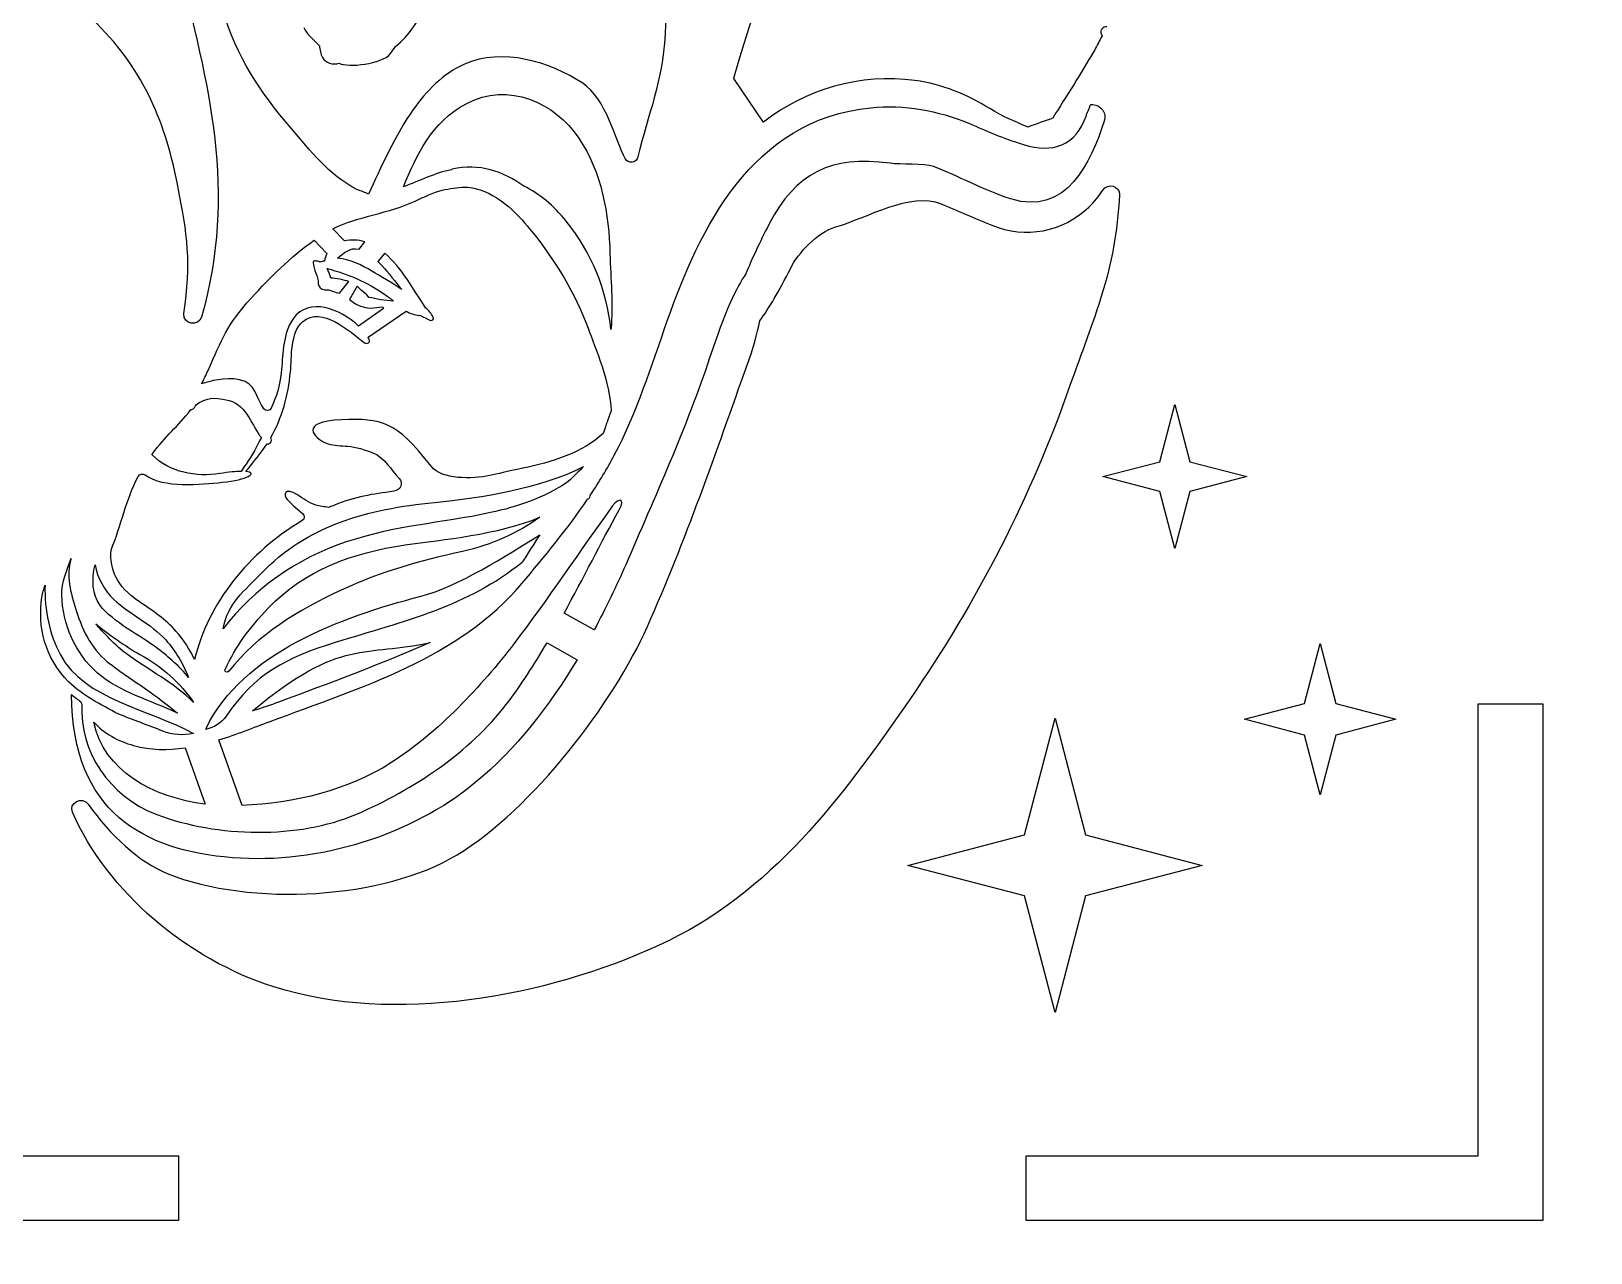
# Model space of a CAD drawing. Extents: x -9 to 1014, y 981 to 1704.
# Drawn here: x 281.5 to 452.6, y 1310.3 to 1444.4 of the extents above; entities that cross this region are included whole.
import ezdxf

# ---------------------------------------------------------------- set-up
doc = ezdxf.new("R2010")
doc.units = 0
doc.layers.add('H0117_Printing', color=7, linetype='CONTINUOUS')

msp = doc.modelspace()

# ---------------------------------------------------------------- linework, layer by layer
at = {"layer": 'H0117_Printing', "color": 1}
for points in [[(398.90899, 1444.093864)], [(312.963992, 1416.684865)], [(345.082991, 1411.661865)], [(303.172992, 1403.867865)], [(408.61299, 1393.885865), (406.97499, 1387.621865), (405.33699, 1393.885865), (399.07199, 1395.523865), (405.33699, 1397.161865), (406.97499, 1403.425865), (408.61299, 1397.161865), (414.87799, 1395.523865)], [(335.425992, 1396.436865)], [(331.878992, 1391.567865)], [(328.780992, 1387.307865)], [(288.464993, 1385.857865)], [(282.641993, 1382.274865)], [(286.399993, 1380.816865)], [(314.833992, 1377.316866)], [(325.230992, 1377.316866)], [(421.209989, 1370.607866), (422.930989, 1377.189866), (424.652989, 1370.607866), (431.234989, 1368.886866), (424.652989, 1367.165866), (422.930989, 1360.583866), (421.209989, 1367.165866), (414.62799, 1368.886866)], [(291.868993, 1376.104866)], [(286.891993, 1370.821866)], [(447.348989, 1320.971867), (447.348989, 1313.885867), (440.262989, 1313.885867), (390.65599, 1313.885867), (390.65599, 1320.971867), (440.262989, 1320.971867), (440.262989, 1370.578866), (447.348989, 1370.578866)], [(409.99199, 1352.859866), (397.18799, 1349.511866), (393.83899, 1336.708867), (390.49099, 1349.511866), (377.686991, 1352.859866), (390.49099, 1356.207866), (393.83899, 1369.010866), (397.18799, 1356.207866)], [(285.983993, 1358.691866)], [(297.637993, 1313.885867), (240.944994, 1313.885867), (240.944994, 1320.971867), (292.316993, 1320.971867), (294.273993, 1320.971867), (297.637993, 1320.971867)]]:
    msp.add_lwpolyline(points, close=True, dxfattribs=at)
for points in [[(361.778991, 1434.446864), (358.591991, 1439.217864)], [(315.837992, 1421.378864), (314.552992, 1422.698864)], [(312.506992, 1421.454864), (313.920992, 1420.002864)], [(317.441992, 1420.489864), (318.079992, 1421.295864)], [(320.254992, 1420.050864), (319.518992, 1419.121865)], [(315.304992, 1415.642865), (316.320992, 1416.939865)], [(317.231992, 1416.413865), (316.390992, 1414.941865)], [(320.107992, 1413.975865), (317.396992, 1412.047865)], [(318.426992, 1410.809865), (322.600992, 1413.678865)], [(343.247991, 1378.707866), (339.946992, 1380.549865)], [(338.075992, 1377.275866), (341.382991, 1375.430866)], [(304.617992, 1359.436866), (302.049992, 1366.628866)], [(298.355993, 1365.762866), (300.561992, 1359.581866)]]:
    msp.add_lwpolyline(points, dxfattribs=at)
for points in [[(358.587991, 1439.244864), (364.256991, 1459.828864), (373.786991, 1475.158863), (379.193991, 1495.737863)], [(321.443992, 1442.726864), (327.553992, 1447.646864), (325.098992, 1457.360864), (328.766992, 1462.239863)], [(351.211991, 1460.978863), (351.042991, 1455.342864), (351.338991, 1449.704864), (351.025991, 1444.071864)], [(297.484993, 1452.194864), (301.020992, 1438.267864), (304.057992, 1426.941864), (300.153992, 1413.026865)], [(309.989992, 1433.752864), (306.620992, 1437.634864), (303.898992, 1441.745864), (302.557992, 1446.608864)], [(297.507993, 1427.615864), (296.005993, 1435.042864), (293.646993, 1440.359864), (288.158993, 1445.745864)], [(311.380992, 1444.813864), (311.663992, 1444.034864), (313.073992, 1442.881864), (313.084992, 1442.810864)], [(399.51699, 1444.896864), (399.13499, 1444.927864), (398.69299, 1444.533864), (398.90899, 1444.093864)], [(351.025991, 1444.071864), (350.722991, 1438.621864), (349.181991, 1435.430864), (348.054991, 1430.608864)], [(398.99999, 1443.893864), (398.72399, 1443.379864), (398.45099, 1442.865864), (398.17999, 1442.350864)], [(398.90899, 1444.093864), (398.94099, 1444.026864), (398.96899, 1443.959864), (398.99999, 1443.893864)], [(313.084992, 1442.810864), (313.147992, 1442.380864), (313.206992, 1441.906864), (313.418992, 1441.511864)], [(313.418992, 1441.511864), (313.728992, 1440.935864), (314.602992, 1440.669864), (315.264992, 1440.884864)], [(315.264992, 1440.884864), (316.229992, 1440.369864), (319.976992, 1440.808864), (320.852992, 1441.910864)], [(320.852992, 1441.910864), (321.062992, 1442.174864), (321.257992, 1442.448864), (321.443992, 1442.726864)], [(341.998991, 1438.685864), (338.378992, 1441.054864), (333.182992, 1442.625864), (329.001992, 1440.787864)], [(398.17999, 1442.350864), (396.33899, 1439.261864), (395.99899, 1438.716864), (394.08199, 1435.678864)], [(329.001992, 1440.787864), (326.640992, 1439.750864), (324.808992, 1437.782864), (323.386992, 1435.803864)], [(378.458991, 1438.987864), (372.434991, 1439.817864), (366.444991, 1437.994864), (361.831991, 1434.437864)], [(329.179992, 1436.440864), (333.831992, 1438.928864), (338.951992, 1436.541864), (341.567991, 1432.657864)], [(346.647991, 1430.419864), (345.635991, 1432.349864), (344.540991, 1437.021864), (341.998991, 1438.685864)], [(358.591991, 1439.217864), (358.590991, 1439.226864), (358.588991, 1439.235864), (358.587991, 1439.244864)], [(386.67899, 1435.906864), (384.14999, 1437.458864), (381.48599, 1438.570864), (378.458991, 1438.987864)], [(322.301992, 1427.306864), (323.837992, 1430.876864), (325.321992, 1434.378864), (329.179992, 1436.440864)], [(373.597991, 1436.000864), (377.273991, 1436.362864), (380.98899, 1435.704864), (384.35499, 1434.293864)], [(397.28599, 1435.274864), (397.45199, 1435.566864), (397.58299, 1435.892864), (397.67399, 1436.254864)], [(397.67399, 1436.254864), (397.72299, 1436.342864), (397.83699, 1436.368864), (397.98599, 1436.357864)], [(397.98599, 1436.357864), (398.93099, 1436.293864), (399.49899, 1435.366864), (399.22899, 1434.529864)], [(323.386992, 1435.803864), (321.537992, 1433.231864), (319.755992, 1429.291864), (318.482992, 1426.523864)], [(351.271991, 1412.610865), (354.801991, 1422.687864), (360.533991, 1434.712864), (373.597991, 1436.000864)], [(361.831991, 1434.437864), (361.810991, 1434.441864), (361.799991, 1434.442864), (361.778991, 1434.446864)], [(390.82099, 1433.889864), (389.19399, 1434.602864), (388.16999, 1434.990864), (386.67899, 1435.906864)], [(399.22899, 1434.529864), (397.78199, 1430.057864), (395.09899, 1424.089864), (388.96799, 1425.995864)], [(390.35299, 1431.960864), (393.56099, 1430.957864), (396.13799, 1431.837864), (397.27199, 1435.167864)], [(393.57399, 1434.856864), (392.60199, 1434.511864), (391.80499, 1434.228864), (390.83299, 1433.883864)], [(394.08199, 1435.678864), (394.02199, 1435.583864), (393.89299, 1435.382864), (393.57399, 1434.856864)], [(397.27199, 1435.167864), (397.28499, 1435.205864), (397.28599, 1435.240864), (397.28599, 1435.274864)], [(317.269992, 1426.996864), (313.949992, 1428.746864), (312.172992, 1431.237864), (309.989992, 1433.752864)], [(384.35499, 1434.293864), (386.53499, 1433.379864), (387.90299, 1432.725864), (390.35299, 1431.960864)], [(390.83299, 1433.883864), (390.82899, 1433.885864), (390.82499, 1433.887864), (390.82099, 1433.889864)], [(341.567991, 1432.657864), (344.075991, 1428.931864), (344.875991, 1424.294864), (344.976991, 1419.987865)], [(335.520992, 1427.409864), (333.298992, 1429.020864), (330.616992, 1429.935864), (327.672992, 1429.260864)], [(348.054991, 1430.608864), (347.894991, 1429.923864), (346.974991, 1429.796864), (346.647991, 1430.419864)], [(375.753991, 1429.904864), (369.118991, 1430.806864), (365.329991, 1428.765864), (362.458991, 1423.247864)], [(380.48699, 1429.540864), (379.523991, 1429.893864), (376.778991, 1429.764864), (375.753991, 1429.904864)], [(388.96799, 1425.995864), (386.31799, 1426.818864), (383.08499, 1428.589864), (380.48699, 1429.540864)], [(298.207993, 1413.404865), (299.029993, 1419.071865), (298.648993, 1421.971864), (297.507993, 1427.615864)], [(327.579992, 1429.206864), (325.791992, 1428.832864), (324.019992, 1427.986864), (322.301992, 1427.306864)], [(327.672992, 1429.260864), (327.632992, 1429.251864), (327.603992, 1429.230864), (327.579992, 1429.206864)], [(399.07299, 1426.964864), (399.59199, 1427.776864), (400.94399, 1427.420864), (400.89899, 1426.479864)], [(318.482992, 1426.523864), (318.088992, 1426.706864), (317.681992, 1426.857864), (317.269992, 1426.996864)], [(323.603992, 1425.763864), (324.600992, 1426.239864), (325.574992, 1426.678864), (326.558992, 1426.965864)], [(326.558992, 1426.965864), (327.388992, 1427.131864), (328.225992, 1427.246864), (329.068992, 1427.293864)], [(329.068992, 1427.293864), (329.797992, 1427.256864), (330.543992, 1427.096864), (331.322992, 1426.762864)], [(331.322992, 1426.762864), (333.487992, 1425.833864), (335.015992, 1424.136864), (336.414992, 1422.403864)], [(340.184991, 1423.553864), (338.794992, 1425.277864), (337.224992, 1426.556864), (335.520992, 1427.409864)], [(369.737991, 1422.924864), (373.255991, 1423.930864), (377.952991, 1426.813864), (381.32899, 1425.455864)], [(400.89899, 1426.479864), (400.50399, 1418.091865), (398.07399, 1412.946865), (395.46999, 1405.513865)], [(397.52399, 1425.088864), (398.13699, 1425.670864), (398.64899, 1426.299864), (399.07299, 1426.964864)], [(314.552992, 1422.698864), (317.352992, 1424.126864), (320.726992, 1424.387864), (323.603992, 1425.763864)], [(381.32899, 1425.455864), (383.19099, 1424.706864), (384.96199, 1423.879864), (386.87899, 1423.106864)], [(386.87899, 1423.106864), (390.63699, 1421.591864), (394.65699, 1422.366864), (397.52399, 1425.088864)], [(345.082991, 1411.661865), (344.650991, 1415.927865), (342.992991, 1420.071864), (340.184991, 1423.553864)], [(362.458991, 1423.247864), (361.391991, 1421.195864), (360.547991, 1419.370865), (359.893991, 1417.771865)], [(364.813991, 1418.404865), (365.620991, 1420.018864), (367.744991, 1422.354864), (369.737991, 1422.924864)], [(305.636992, 1415.144865), (307.594992, 1417.284865), (309.952992, 1419.683865), (312.506992, 1421.454864)], [(318.079992, 1421.295864), (317.337992, 1421.500864), (316.547992, 1421.539864), (315.837992, 1421.378864)], [(336.414992, 1422.403864), (339.057992, 1419.131865), (341.117991, 1415.678865), (342.575991, 1411.811865)], [(312.651992, 1419.200865), (312.533992, 1419.216865), (312.399992, 1419.157865), (312.405992, 1419.030865)], [(313.130992, 1419.069865), (312.986992, 1419.130865), (312.829992, 1419.177865), (312.651992, 1419.200865)], [(313.637992, 1419.180865), (313.468992, 1419.151865), (313.299992, 1419.119865), (313.130992, 1419.069865)], [(313.920992, 1420.002864), (313.792992, 1419.759865), (313.693992, 1419.488865), (313.637992, 1419.180865)], [(315.083992, 1419.492865), (315.781992, 1420.037864), (316.391992, 1420.704864), (317.421992, 1420.495864)], [(318.848992, 1418.074865), (317.743992, 1418.731865), (316.424992, 1419.406865), (315.083992, 1419.492865)], [(317.421992, 1420.495864), (317.428992, 1420.494864), (317.434992, 1420.491864), (317.441992, 1420.489864)], [(319.518992, 1419.121865), (319.663992, 1418.974865), (319.802992, 1418.828865), (319.932992, 1418.691865)], [(324.750992, 1414.035865), (323.406992, 1416.050865), (322.171992, 1418.398865), (320.254992, 1420.050864)], [(344.976991, 1419.987865), (345.039991, 1417.264865), (345.378991, 1414.410865), (345.082991, 1411.661865)], [(312.405992, 1419.030865), (312.439992, 1418.200865), (312.980992, 1417.525865), (312.963992, 1416.684865)], [(314.336992, 1417.295865), (314.254992, 1417.668865), (314.124992, 1418.030865), (313.935992, 1418.349865)], [(313.935992, 1418.349865), (316.279992, 1417.771865), (318.235992, 1416.906865), (320.276992, 1415.507865)], [(316.320992, 1416.939865), (315.829992, 1417.060865), (314.879992, 1417.344865), (314.336992, 1417.295865)], [(322.121992, 1416.042865), (321.072992, 1416.818865), (319.815992, 1417.499865), (318.848992, 1418.074865)], [(319.932992, 1418.691865), (320.715992, 1417.865865), (321.391992, 1416.928865), (322.121992, 1416.042865)], [(359.893991, 1417.771865), (358.891991, 1416.396865), (357.548991, 1413.506865), (355.920991, 1408.569865)], [(361.438991, 1412.622865), (362.406991, 1413.962865), (363.547991, 1415.872865), (364.813991, 1418.404865)], [(312.963992, 1416.684865), (312.957992, 1416.362865), (313.298992, 1415.995865), (313.678992, 1416.034865)], [(313.678992, 1416.034865), (314.162992, 1416.084865), (314.879992, 1415.690865), (315.304992, 1415.642865)], [(318.512992, 1415.188865), (318.374992, 1415.439865), (317.412992, 1416.202865), (317.231992, 1416.413865)], [(300.826992, 1407.085865), (302.518992, 1410.762865), (302.750992, 1411.989865), (305.636992, 1415.144865)], [(317.396992, 1412.047865), (315.404992, 1413.928865), (311.929992, 1415.273865), (310.212992, 1412.854865)], [(311.229992, 1412.507865), (313.344992, 1414.323865), (316.387992, 1411.466865), (318.027992, 1410.218865)], [(316.390992, 1414.941865), (318.213992, 1413.504865), (319.236992, 1414.186865), (320.053992, 1414.136865)], [(319.826992, 1414.932865), (319.358992, 1414.994865), (318.932992, 1415.124865), (318.512992, 1415.188865)], [(321.233992, 1414.792865), (320.763992, 1414.831865), (320.293992, 1414.870865), (319.826992, 1414.932865)], [(320.053992, 1414.136865), (320.080992, 1414.056865), (320.080992, 1414.055865), (320.107992, 1413.975865)], [(320.276992, 1415.507865), (320.586992, 1415.295865), (320.907992, 1415.048865), (321.233992, 1414.792865)], [(325.575992, 1413.007865), (325.367992, 1413.426865), (325.082992, 1413.759865), (324.750992, 1414.035865)], [(300.153992, 1413.026865), (299.845993, 1411.929865), (298.080993, 1412.245865), (298.203993, 1413.372865)], [(298.203993, 1413.372865), (298.204993, 1413.383865), (298.205993, 1413.393865), (298.207993, 1413.404865)], [(310.212992, 1412.854865), (309.090992, 1411.271865), (309.107992, 1409.082865), (308.927992, 1407.271865)], [(309.912992, 1407.017865), (310.062992, 1408.553865), (309.898992, 1411.364865), (311.229992, 1412.507865)], [(322.600992, 1413.678865), (323.066992, 1413.441865), (323.546992, 1413.263865), (324.043992, 1413.209865)], [(324.043992, 1413.209865), (324.070992, 1413.206865), (324.092992, 1413.221865), (324.118992, 1413.225865)], [(324.118992, 1413.225865), (324.475992, 1413.066865), (324.835992, 1412.887865), (325.208992, 1412.674865)], [(325.208992, 1412.674865), (325.455992, 1412.532865), (325.676992, 1412.802865), (325.575992, 1413.007865)], [(345.459991, 1397.867865), (347.933991, 1402.577865), (349.531991, 1407.645865), (351.271991, 1412.610865)], [(360.073991, 1407.846865), (360.685991, 1409.551865), (361.134991, 1411.172865), (361.438991, 1412.622865)], [(318.027992, 1410.218865), (318.321992, 1409.994865), (318.736992, 1410.268865), (318.559992, 1410.596865)], [(318.559992, 1410.596865), (318.521992, 1410.667865), (318.470992, 1410.738865), (318.426992, 1410.809865)], [(342.575991, 1411.811865), (343.392991, 1409.645865), (344.996991, 1405.766865), (345.114991, 1402.757865)], [(300.153992, 1405.689865), (300.545992, 1406.495865), (300.749992, 1406.918865), (300.826992, 1407.085865)], [(308.927992, 1407.271865), (308.728992, 1405.273865), (308.427992, 1404.438865), (307.806992, 1403.026865)], [(355.920991, 1408.569865), (353.483991, 1401.175865), (349.807991, 1393.011865), (346.705991, 1385.857865)], [(349.089991, 1379.062866), (353.298991, 1388.512865), (356.616991, 1398.221865), (360.073991, 1407.846865)], [(304.311992, 1406.157865), (302.670992, 1406.494865), (301.080992, 1405.973865), (300.153992, 1405.689865)], [(306.983992, 1402.955865), (306.096992, 1404.216865), (306.175992, 1405.776865), (304.311992, 1406.157865)], [(307.757992, 1399.820865), (309.016992, 1402.002865), (309.657992, 1404.415865), (309.912992, 1407.017865)], [(395.46999, 1405.513865), (391.22199, 1393.392865), (385.31199, 1381.818865), (377.883991, 1371.077866)], [(299.085993, 1402.878865), (299.620993, 1403.077865), (299.287993, 1403.437865), (300.153992, 1403.771865)], [(300.153992, 1403.771865), (300.738992, 1403.997865), (301.201992, 1404.379865), (303.172992, 1403.867865)], [(303.172992, 1403.867865), (305.191992, 1403.341865), (305.701992, 1400.992865), (306.717992, 1399.817865)], [(294.773993, 1398.020865), (296.176993, 1400.002865), (297.546993, 1400.976865), (298.982993, 1402.872865)], [(298.982993, 1402.872865), (299.016993, 1402.871865), (299.048993, 1402.864865), (299.085993, 1402.878865)], [(307.806992, 1403.026865), (307.663992, 1402.703865), (307.189992, 1402.662865), (306.983992, 1402.955865)], [(345.114991, 1402.757865), (344.687991, 1401.570865), (344.643991, 1401.461865), (344.234991, 1400.268865)], [(315.523992, 1401.755865), (310.758992, 1401.590865), (312.510992, 1399.716865), (313.756992, 1399.234865)], [(325.382992, 1396.628865), (321.407992, 1401.689865), (319.996992, 1401.909865), (315.523992, 1401.755865)], [(344.234991, 1400.268865), (342.046991, 1398.160865), (338.469992, 1397.049865), (335.425992, 1396.436865)], [(306.717992, 1399.817865), (306.228992, 1398.853865), (305.720992, 1397.857865), (305.034992, 1396.891865)], [(305.523992, 1396.707865), (306.196992, 1397.585865), (306.779992, 1398.273865), (307.339992, 1399.128865)], [(307.339992, 1399.128865), (307.581992, 1399.042865), (307.868992, 1399.241865), (307.823992, 1399.528865)], [(307.823992, 1399.528865), (307.808992, 1399.621865), (307.785992, 1399.719865), (307.757992, 1399.820865)], [(313.756992, 1399.234865), (315.314992, 1398.632865), (316.270992, 1399.237865), (318.941992, 1398.139865)], [(294.709993, 1397.924865), (294.731993, 1397.956865), (294.750993, 1397.988865), (294.773993, 1398.020865)], [(294.766993, 1397.884865), (294.748993, 1397.903865), (294.727993, 1397.909865), (294.709993, 1397.924865)], [(302.156992, 1395.852865), (299.635993, 1395.451865), (296.597993, 1395.979865), (294.766993, 1397.884865)], [(305.034992, 1396.891865), (304.805992, 1396.567865), (304.629992, 1396.305865), (304.493992, 1396.090865)], [(318.941992, 1398.139865), (320.308992, 1397.577865), (320.928992, 1396.232865), (321.828992, 1395.331865)], [(342.850991, 1393.525865), (343.793991, 1394.937865), (344.677991, 1396.379865), (345.459991, 1397.867865)], [(290.227993, 1387.458865), (291.378993, 1390.277865), (291.795993, 1392.891865), (293.202993, 1395.550865)], [(293.202993, 1395.550865), (293.339993, 1395.809865), (293.704993, 1395.885865), (293.950993, 1395.707865)], [(293.950993, 1395.707865), (295.978993, 1394.238865), (300.049992, 1394.661865), (302.428992, 1394.897865)], [(304.493992, 1396.090865), (303.939992, 1396.082865), (303.176992, 1396.015865), (302.156992, 1395.852865)], [(302.428992, 1394.897865), (305.218992, 1395.174865), (306.400992, 1395.952865), (305.004992, 1396.074865)], [(305.004992, 1396.074865), (305.168992, 1396.261865), (305.343992, 1396.472865), (305.523992, 1396.707865)], [(321.828992, 1395.331865), (322.330992, 1394.828865), (322.000992, 1394.007865), (321.266992, 1393.912865)], [(331.784992, 1395.643865), (329.877992, 1395.246865), (326.528992, 1395.169865), (325.382992, 1396.628865)], [(325.722992, 1392.686865), (330.877992, 1393.183865), (337.457992, 1394.290865), (342.085991, 1396.628865)], [(335.425992, 1396.436865), (333.585992, 1396.066865), (332.668992, 1395.828865), (331.784992, 1395.643865)], [(342.085991, 1396.628865), (341.844991, 1396.395865), (340.473991, 1395.008865), (340.245991, 1394.859865)], [(310.669992, 1393.520865), (309.330992, 1394.396865), (309.048992, 1393.505865), (309.539992, 1393.020865)], [(312.704992, 1392.389865), (311.937992, 1392.647865), (311.330992, 1393.088865), (310.669992, 1393.520865)], [(321.266992, 1393.912865), (318.887992, 1393.603865), (317.036992, 1393.322865), (314.756992, 1392.397865)], [(340.245991, 1394.859865), (337.750992, 1393.231865), (334.833992, 1392.200865), (331.878992, 1391.567865)], [(342.767991, 1393.275865), (342.794991, 1393.358865), (342.824991, 1393.441865), (342.850991, 1393.525865)], [(306.646992, 1384.844865), (311.705992, 1390.161865), (318.321992, 1391.973865), (325.722992, 1392.686865)], [(309.539992, 1393.020865), (309.882992, 1392.682865), (310.522992, 1392.024865), (311.235992, 1391.476865)], [(314.113992, 1392.120865), (313.653992, 1392.236865), (313.105992, 1392.254865), (312.704992, 1392.389865)], [(314.756992, 1392.397865), (314.541992, 1392.309865), (314.327992, 1392.215865), (314.113992, 1392.120865)], [(345.236991, 1392.276865), (341.793991, 1387.514865), (338.032992, 1381.903865), (334.464992, 1377.221866)], [(335.306992, 1383.783865), (337.812992, 1386.765865), (340.325991, 1389.816865), (342.518991, 1393.032865)], [(339.946992, 1380.549865), (342.043991, 1384.360865), (343.996991, 1388.263865), (346.002991, 1391.891865)], [(342.518991, 1393.032865), (342.628991, 1393.066865), (342.725991, 1393.141865), (342.767991, 1393.275865)], [(346.002991, 1391.891865), (346.713991, 1393.176865), (345.933991, 1393.241865), (345.236991, 1392.276865)], [(311.178992, 1390.660865), (305.426992, 1387.314865), (300.837992, 1381.613865), (299.393993, 1375.440866)], [(311.235992, 1391.476865), (311.526992, 1391.253865), (311.497992, 1390.846865), (311.178992, 1390.660865)], [(331.878992, 1391.567865), (326.299992, 1390.372865), (321.453992, 1390.179865), (316.024992, 1388.346865)], [(322.519992, 1388.024865), (326.686992, 1388.630865), (332.619992, 1389.137865), (337.280992, 1391.061865)], [(337.280992, 1391.061865), (334.821992, 1389.321865), (332.066992, 1388.033865), (328.780992, 1387.307865)], [(316.024992, 1388.346865), (310.482992, 1386.474865), (306.064992, 1383.341865), (302.517992, 1378.826866)], [(324.224992, 1382.391865), (328.264992, 1383.436865), (333.687992, 1386.872865), (337.280992, 1389.148865)], [(337.280992, 1389.148865), (336.965992, 1388.711865), (335.658992, 1386.542865), (335.337992, 1386.109865)], [(284.813993, 1382.508865), (284.778993, 1383.927865), (285.420993, 1385.309865), (285.829993, 1386.530865)], [(285.829993, 1386.530865), (285.289993, 1384.625865), (285.746993, 1382.851865), (286.399993, 1380.816865)], [(293.336993, 1381.792865), (290.779993, 1383.553865), (290.082993, 1385.241865), (290.227993, 1387.458865)], [(307.458992, 1381.082865), (311.497992, 1385.267865), (316.659992, 1387.173865), (322.519992, 1388.024865)], [(328.780992, 1387.307865), (324.140992, 1386.282865), (319.800992, 1385.096865), (315.496992, 1383.067865)], [(289.019993, 1381.392865), (288.124993, 1382.570865), (288.110993, 1384.198865), (288.464993, 1385.857865)], [(288.464993, 1385.857865), (288.729993, 1384.416865), (289.481993, 1383.020865), (290.536993, 1382.029865)], [(302.517992, 1378.826866), (303.060992, 1381.673865), (304.856992, 1382.962865), (306.646992, 1384.844865)], [(335.337992, 1386.109865), (329.399992, 1381.280865), (322.325992, 1379.624866), (314.833992, 1377.316866)], [(346.705991, 1385.857865), (345.691991, 1383.520865), (344.538991, 1381.107865), (343.247991, 1378.707866)], [(282.641993, 1382.274865), (282.725993, 1382.735865), (282.836993, 1383.182865), (282.974993, 1383.615865)], [(282.974993, 1383.615865), (282.916993, 1380.804865), (283.464993, 1378.202866), (284.658993, 1375.970866)], [(307.682992, 1368.653866), (317.715992, 1372.410866), (328.465992, 1375.642866), (335.306992, 1383.783865)], [(285.584993, 1372.968866), (282.946993, 1375.701866), (282.132993, 1378.981866), (282.641993, 1382.274865)], [(288.733993, 1373.962866), (286.268993, 1376.113866), (284.889993, 1379.417866), (284.813993, 1382.508865)], [(295.332993, 1376.645866), (293.509993, 1378.038866), (290.394993, 1379.583866), (289.019993, 1381.392865)], [(290.536993, 1382.029865), (292.291993, 1380.384865), (294.592993, 1379.408866), (296.219993, 1377.603866)], [(297.368993, 1378.534866), (296.197993, 1379.879866), (294.807993, 1380.778865), (293.336993, 1381.792865)], [(300.685992, 1367.948866), (304.700992, 1376.162866), (315.289992, 1380.080865), (324.224992, 1382.391865)], [(315.496992, 1383.067865), (310.775992, 1380.842865), (306.291992, 1378.205866), (303.150992, 1374.155866)], [(286.399993, 1380.816865), (287.140993, 1378.511866), (288.192993, 1376.370866), (290.217993, 1374.885866)], [(302.735992, 1374.369866), (303.887992, 1376.819866), (305.423992, 1378.973866), (307.458992, 1381.082865)], [(291.868993, 1376.104866), (290.807993, 1376.881866), (289.270993, 1378.475866), (288.546993, 1379.382866)], [(288.546993, 1379.382866), (289.767993, 1378.315866), (291.933993, 1376.811866), (293.379993, 1376.015866)], [(299.393993, 1375.440866), (298.871993, 1376.551866), (298.181993, 1377.598866), (297.368993, 1378.534866)], [(305.762992, 1369.819866), (315.496992, 1377.956866), (318.177992, 1375.700866), (325.230992, 1377.316866)], [(328.193992, 1354.010866), (336.520992, 1359.035866), (345.381991, 1370.738866), (349.089991, 1379.062866)], [(298.709993, 1373.481866), (297.810993, 1374.649866), (296.593993, 1375.682866), (295.332993, 1376.645866)], [(296.219993, 1377.603866), (297.373993, 1376.322866), (298.139993, 1374.939866), (298.709993, 1373.481866)], [(314.833992, 1377.316866), (309.445992, 1375.656866), (305.994992, 1373.862866), (302.862992, 1369.240866)], [(325.230992, 1377.316866), (319.790992, 1374.924866), (314.182992, 1372.838866), (308.595992, 1370.769866)], [(334.464992, 1377.221866), (330.883992, 1372.521866), (326.137992, 1367.438866), (320.946992, 1364.107866)], [(333.600992, 1370.529866), (335.212992, 1372.630866), (336.681992, 1374.916866), (338.075992, 1377.275866)], [(284.658993, 1375.970866), (287.294993, 1371.039866), (294.428993, 1370.018866), (299.287993, 1367.321866)], [(290.217993, 1374.885866), (292.820993, 1372.978866), (295.283993, 1371.493866), (297.533993, 1369.546866)], [(299.287993, 1370.728866), (297.191993, 1372.851866), (294.320993, 1374.309866), (291.868993, 1376.104866)], [(293.379993, 1376.015866), (295.924993, 1374.615866), (297.795993, 1372.881866), (299.287993, 1370.728866)], [(341.382991, 1375.430866), (338.351992, 1370.393866), (334.658992, 1365.603866), (330.203992, 1361.935866)], [(291.068993, 1369.460866), (289.047993, 1370.480866), (287.109993, 1371.559866), (285.584993, 1372.968866)], [(297.533993, 1369.546866), (294.502993, 1371.024866), (291.174993, 1371.832866), (288.733993, 1373.962866)], [(303.150992, 1374.155866), (302.981992, 1373.937866), (302.619992, 1374.123866), (302.735992, 1374.369866)], [(303.547992, 1353.697866), (293.790993, 1354.489866), (285.983993, 1358.691866), (285.887993, 1371.603866)], [(285.887993, 1371.603866), (286.210993, 1371.333866), (286.544993, 1371.072866), (286.891993, 1370.821866)], [(287.020993, 1370.563866), (286.791993, 1365.325866), (289.964993, 1360.469866), (295.233993, 1358.451866)], [(286.891993, 1370.821866), (286.936993, 1370.730866), (286.974993, 1370.655866), (287.020993, 1370.563866)], [(295.908993, 1367.588866), (294.309993, 1368.243866), (292.655993, 1368.798866), (291.068993, 1369.460866)], [(308.595992, 1370.769866), (307.735992, 1370.451866), (306.777992, 1370.124866), (305.762992, 1369.819866)], [(317.097992, 1358.451866), (323.551992, 1361.228866), (329.573992, 1365.285866), (333.600992, 1370.529866)], [(377.883991, 1371.077866), (370.556991, 1360.484866), (362.773991, 1349.756866), (350.305991, 1344.059866)], [(300.561992, 1359.581866), (294.807993, 1360.274866), (289.408993, 1363.293866), (288.323993, 1368.567866)], [(288.323993, 1368.567866), (289.430993, 1367.378866), (290.949993, 1366.499866), (292.701993, 1366.010866)], [(300.603992, 1367.779866), (300.607992, 1367.788866), (300.611992, 1367.797866), (300.615992, 1367.805866)], [(300.605992, 1367.780866), (300.604992, 1367.780866), (300.603992, 1367.780866), (300.603992, 1367.779866)], [(302.862992, 1369.240866), (302.356992, 1368.492866), (301.535992, 1367.980866), (300.605992, 1367.780866)], [(300.615992, 1367.805866), (300.652992, 1367.846866), (300.674992, 1367.895866), (300.685992, 1367.948866)], [(302.049992, 1366.628866), (303.998992, 1367.226866), (305.897992, 1367.984866), (307.682992, 1368.653866)], [(292.701993, 1366.010866), (294.564993, 1365.491866), (296.466993, 1365.482866), (298.355993, 1365.762866)], [(299.276993, 1367.319866), (298.142993, 1367.095866), (296.967993, 1367.154866), (295.908993, 1367.588866)], [(299.287993, 1367.321866), (299.284993, 1367.320866), (299.280993, 1367.320866), (299.276993, 1367.319866)], [(320.946992, 1364.107866), (316.381992, 1361.179866), (310.310992, 1359.620866), (304.617992, 1359.436866)], [(330.203992, 1361.935866), (323.276992, 1356.233866), (313.084992, 1352.923866), (303.547992, 1353.697866)], [(285.983993, 1358.691866), (285.530993, 1359.720866), (287.068993, 1360.490866), (287.727993, 1359.561866)], [(287.727993, 1359.561866), (290.121993, 1356.187866), (293.314993, 1353.192866), (296.397993, 1351.961866)], [(308.070992, 1339.533867), (298.587993, 1342.545866), (289.829993, 1349.944866), (285.983993, 1358.691866)], [(295.233993, 1358.451866), (301.865992, 1355.910866), (310.864992, 1355.769866), (317.097992, 1358.451866)], [(296.397993, 1351.961866), (305.615992, 1348.279866), (320.169992, 1349.167866), (328.193992, 1354.010866)], [(350.305991, 1344.059866), (337.897992, 1338.390867), (321.341992, 1335.317867), (308.070992, 1339.533867)], [(437.022989, 1268.180868), (461.057988, 1286.577868), (483.947988, 1306.389867), (506.837987, 1327.615867)]]:
    msp.add_open_spline(points, degree=3, dxfattribs=at)

doc.saveas('drawing.dxf')
